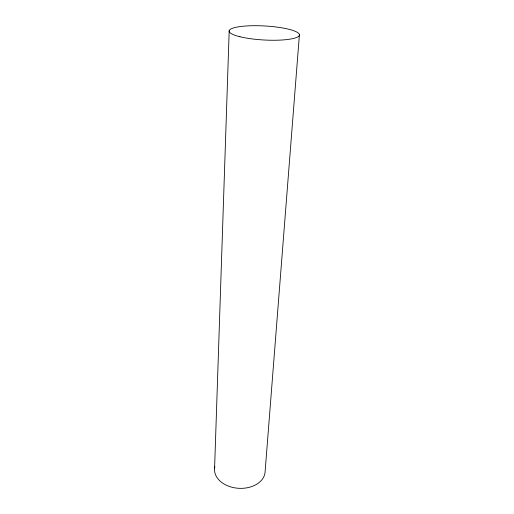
<?xml version="1.0" encoding="UTF-8"?>
<svg xmlns="http://www.w3.org/2000/svg" width="514" height="514" viewBox="0 0 514 514"><rect width="100%" height="100%" fill="white"/><g stroke="black" fill="none" stroke-linecap="round" stroke-linejoin="round"><path stroke-width="0.77" d="M214.589 468.312L229.193 30.679M299.411 34.701L265.128 471.389A25.327 17.958 3.2 0 1 237.545 488.216A25.327 17.958 3.2 0 1 214.846 466.77M239.967 36.751A35.196 7.023 3.2 0 0 298.416 36.481A35.196 7.023 3.2 0 0 254.456 25.7A35.196 7.023 3.2 0 0 239.967 36.751"/></g></svg>
